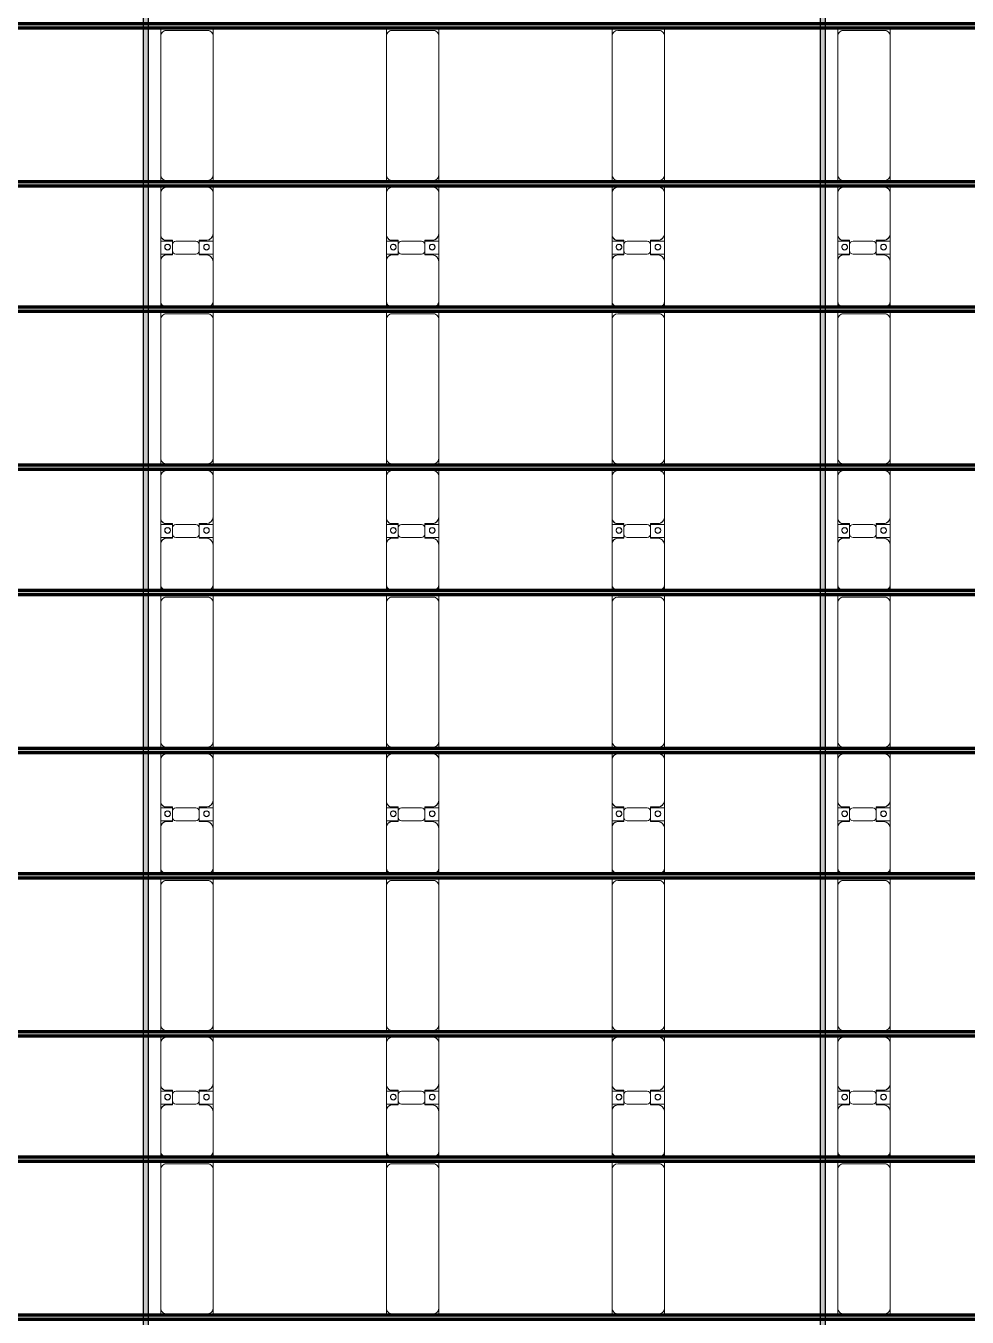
# Model space of a CAD drawing. Header units: millimetres. Extents: x -291190 to 146725, y 19759 to 185158.
# Drawn here: x -20607 to -12265, y 99463 to 110903 of the extents above; entities that cross this region are included whole.
import ezdxf

# ---------------------------------------------------------------- set-up
doc = ezdxf.new("R2010")
doc.units = ezdxf.units.MM
doc.layers.add('A-GENM', color=13, linetype='Continuous', lineweight=9)
doc.layers.add('S-BEAM', color=12, linetype='Continuous', lineweight=9)

# ---------------------------------------------------------------- blocks, each defined once
blk = doc.blocks.new('Dai phao do pin - DẢI PHAO ĐỠ PIN-51784-KHUNG KẾT CẤU BÈ PIN 4')
at = {"layer": 'A-GENM', "color": 7}
for p, q in [((44490, 242), (44560, 242)), ((44490, 242), (44560, 242)), ((45790, 242), (44560, 242)), ((45790, 242), (45850, 242)), ((45790, 242), (45850, 242)), ((45890, 242), (45950, 242)), ((45890, 242), (45950, 242)), ((46310, 242), (45950, 242)), ((46310, 242), (46492, 242)), ((46492, 242), (46310, 242)), ((46378, 242), (46560, 242)), ((46378, 116), (46378, 242)), ((46560, 242), (46378, 242)), ((46492, 242), (46492, 116)), ((46910, 242), (46560, 242)), ((46910, 242), (46960, 242)), ((46910, 242), (46960, 242)), ((47000, 242), (47070, 242)), ((47000, 242), (47070, 242)), ((48300, 242), (47070, 242)), ((48300, 242), (48360, 242)), ((48300, 242), (48360, 242)), ((48400, 242), (48460, 242)), ((48400, 242), (48460, 242)), ((48820, 242), (48460, 242)), ((48820, 242), (49002, 242)), ((49002, 242), (48820, 242)), ((48888, 242), (49070, 242)), ((48888, 116), (48888, 242)), ((49070, 242), (48888, 242)), ((49002, 242), (49002, 116)), ((49420, 242), (49070, 242)), ((49420, 242), (49470, 242)), ((49420, 242), (49470, 242)), ((49510, 242), (49580, 242)), ((49510, 242), (49580, 242)), ((50810, 242), (49580, 242)), ((50810, 242), (50870, 242)), ((50810, 242), (50870, 242)), ((50910, 242), (50970, 242)), ((50910, 242), (50970, 242)), ((51330, 242), (50970, 242)), ((51330, 242), (51512, 242)), ((51512, 242), (51330, 242)), ((51398, 242), (51580, 242)), ((51398, 116), (51398, 242)), ((51580, 242), (51398, 242)), ((51512, 242), (51512, 116)), ((51930, 242), (51580, 242)), ((51930, 242), (51980, 242)), ((51930, 242), (51980, 242)), ((52020, 242), (52090, 242)), ((52020, 242), (52090, 242)), ((53320, 242), (52090, 242)), ((53320, 242), (53380, 242)), ((53320, 242), (53380, 242)), ((53420, 242), (53480, 242)), ((53420, 242), (53480, 242)), ((53840, 242), (53480, 242)), ((53840, 242), (54022, 242)), ((54022, 242), (53840, 242)), ((53908, 242), (54090, 242)), ((53908, 116), (53908, 242)), ((54090, 242), (53908, 242)), ((54022, 242), (54022, 116)), ((54440, 242), (54090, 242)), ((54440, 242), (54490, 242)), ((54440, 242), (54490, 242)), ((54530, 242), (54600, 242)), ((54530, 242), (54600, 242)), ((55830, 242), (54600, 242)), ((55830, 242), (55890, 242)), ((55830, 242), (55890, 242)), ((44510, 192), (44510, -173)), ((45840, -173), (45840, 192)), ((45900, 192), (45900, -173)), ((46370, 118), (46370, 182)), ((46462, 118), (46370, 118)), ((46500, 118), (46408, 118)), ((46500, 182), (46500, 118)), ((47020, 192), (47020, -173)), ((48350, -173), (48350, 192)), ((48410, 192), (48410, -173)), ((48880, 118), (48880, 182)), ((48972, 118), (48880, 118)), ((49010, 118), (48918, 118)), ((49010, 182), (49010, 118)), ((49530, 192), (49530, -173)), ((50860, -173), (50860, 192)), ((50920, 192), (50920, -173)), ((51390, 118), (51390, 182)), ((51482, 118), (51390, 118)), ((51520, 118), (51428, 118)), ((51520, 182), (51520, 118)), ((52040, 192), (52040, -173)), ((53370, -173), (53370, 192)), ((53430, 192), (53430, -173)), ((53900, 118), (53900, 182)), ((53992, 118), (53900, 118)), ((54030, 118), (53938, 118)), ((54030, 182), (54030, 118)), ((54550, 192), (54550, -173)), ((55880, -173), (55880, 192)), ((46378, 88), (46378, -88)), ((46492, -88), (46492, 88)), ((48888, 88), (48888, -88)), ((49002, -88), (49002, 88)), ((51398, 88), (51398, -88)), ((51512, -88), (51512, 88)), ((53908, 88), (53908, -88)), ((54022, -88), (54022, 88)), ((44560, -223), (44490, -223)), ((44560, -223), (44490, -223)), ((44560, -223), (45790, -223)), ((45850, -223), (45790, -223)), ((45850, -223), (45790, -223)), ((45950, -223), (45890, -223)), ((45950, -223), (45890, -223)), ((45950, -223), (46320, -223)), ((46492, -223), (46320, -223)), ((46320, -223), (46492, -223)), ((46370, -173), (46370, -118)), ((46370, -118), (46462, -118)), ((46378, -223), (46378, -116)), ((46378, -169), (46378, -202)), ((46550, -223), (46378, -223)), ((46378, -223), (46550, -223)), ((46408, -118), (46500, -118)), ((46492, -116), (46492, -223)), ((46500, -118), (46500, -173)), ((46550, -223), (46910, -223)), ((46960, -223), (46910, -223)), ((46960, -223), (46910, -223)), ((47070, -223), (47000, -223)), ((47070, -223), (47000, -223)), ((47070, -223), (48300, -223)), ((48360, -223), (48300, -223)), ((48360, -223), (48300, -223)), ((48460, -223), (48400, -223)), ((48460, -223), (48400, -223)), ((48460, -223), (48830, -223)), ((49002, -223), (48830, -223)), ((48830, -223), (49002, -223)), ((48880, -173), (48880, -118)), ((48880, -118), (48972, -118)), ((48888, -223), (48888, -116)), ((48888, -169), (48888, -202)), ((49060, -223), (48888, -223)), ((48888, -223), (49060, -223)), ((48918, -118), (49010, -118)), ((49002, -116), (49002, -223)), ((49010, -118), (49010, -173)), ((49060, -223), (49420, -223)), ((49470, -223), (49420, -223)), ((49470, -223), (49420, -223)), ((49580, -223), (49510, -223)), ((49580, -223), (49510, -223)), ((49580, -223), (50810, -223)), ((50870, -223), (50810, -223)), ((50870, -223), (50810, -223)), ((50970, -223), (50910, -223)), ((50970, -223), (50910, -223)), ((50970, -223), (51340, -223)), ((51512, -223), (51340, -223)), ((51340, -223), (51512, -223)), ((51390, -173), (51390, -118)), ((51390, -118), (51482, -118)), ((51398, -223), (51398, -116)), ((51398, -169), (51398, -202)), ((51570, -223), (51398, -223)), ((51398, -223), (51570, -223)), ((51428, -118), (51520, -118)), ((51512, -116), (51512, -223)), ((51520, -118), (51520, -173)), ((51570, -223), (51930, -223)), ((51980, -223), (51930, -223)), ((51980, -223), (51930, -223)), ((52090, -223), (52020, -223)), ((52090, -223), (52020, -223)), ((52090, -223), (53320, -223)), ((53380, -223), (53320, -223)), ((53380, -223), (53320, -223)), ((53480, -223), (53420, -223)), ((53480, -223), (53420, -223)), ((53480, -223), (53850, -223)), ((54022, -223), (53850, -223)), ((53850, -223), (54022, -223)), ((53900, -173), (53900, -118)), ((53900, -118), (53992, -118)), ((53908, -223), (53908, -116)), ((53908, -169), (53908, -202)), ((54080, -223), (53908, -223)), ((53908, -223), (54080, -223)), ((53938, -118), (54030, -118)), ((54022, -116), (54022, -223)), ((54030, -118), (54030, -173)), ((54080, -223), (54440, -223)), ((54490, -223), (54440, -223)), ((54490, -223), (54440, -223)), ((54600, -223), (54530, -223)), ((54600, -223), (54530, -223)), ((54600, -223), (55830, -223)), ((55890, -223), (55830, -223)), ((55890, -223), (55830, -223))]:
    blk.add_line(p, q, dxfattribs=at)
for centre, radius, start, end in [((44560, 192), 50, 90, 180), ((44560, 192), 50, 105, 120), ((45790, 192), 50, 360, 90), ((45790, 192), 50, 60, 90), ((45950, 192), 50, 90, 180), ((45950, 192), 50, 105, 180), ((46310, 182), 60, 360, 90), ((46310, 182), 60, 45, 60), ((46310, 182), 60, 360, 60), ((46310, 182), 60, 45, 60), ((46560, 182), 60, 90, 180), ((46560, 182), 60, 120, 180), ((46910, 192), 50, 15, 90), ((46910, 192), 50, 15, 71.9222), ((47070, 192), 50, 90, 180), ((47070, 192), 50, 105, 120), ((48300, 192), 50, 360, 90), ((48300, 192), 50, 60, 90), ((48460, 192), 50, 90, 180), ((48460, 192), 50, 105, 180), ((48820, 182), 60, 360, 90), ((48820, 182), 60, 45, 60), ((48820, 182), 60, 360, 60), ((48820, 182), 60, 45, 60), ((49070, 182), 60, 90, 180), ((49070, 182), 60, 120, 180), ((49420, 192), 50, 15, 90), ((49420, 192), 50, 15, 75), ((49580, 192), 50, 90, 180), ((49580, 192), 50, 105, 120), ((50810, 192), 50, 360, 90), ((50810, 192), 50, 60, 90), ((50970, 192), 50, 90, 180), ((50970, 192), 50, 105, 180), ((51330, 182), 60, 360, 90), ((51330, 182), 60, 45, 60), ((51330, 182), 60, 360, 60), ((51330, 182), 60, 45, 60), ((51580, 182), 60, 90, 180), ((51580, 182), 60, 120, 180), ((51930, 192), 50, 15, 90), ((51930, 192), 50, 15, 75), ((52090, 192), 50, 90, 180), ((52090, 192), 50, 105, 120), ((53320, 192), 50, 360, 90), ((53320, 192), 50, 60, 90), ((53480, 192), 50, 90, 180), ((53480, 192), 50, 105, 180), ((53840, 182), 60, 360, 90), ((53840, 182), 60, 45, 60), ((53840, 182), 60, 360, 60), ((53840, 182), 60, 45, 60), ((54090, 182), 60, 90, 180), ((54090, 182), 60, 120, 180), ((54440, 192), 50, 15, 90), ((54440, 192), 50, 15, 75), ((54600, 192), 50, 90, 180), ((54600, 192), 50, 105, 120), ((55830, 192), 50, 360, 90), ((55830, 192), 50, 60, 90), ((44560, 192), 50, 150, 180), ((45790, 192), 50, 15, 30), ((46408, 88), 30, 90, 180), ((46429, 183), 25, 0, 180), ((46429, 183), 25, 360, 165), ((46429, 183), 25, 180, 360), ((46431, 183), 25, 360, 180), ((46431, 183), 25, 90, 180), ((46431, 183), 25, 180, 0), ((46431, 183), 25, 180, 270), ((46429, 183), 25, 210, 255), ((46429, 183), 25, 270, 360), ((46431, 183), 25, 15, 75), ((46431, 183), 25, 285, 330), ((46462, 88), 30, 360, 90), ((47070, 192), 50, 150, 180), ((48300, 192), 50, 15, 30), ((48918, 88), 30, 90, 180), ((48939, 183), 25, 0, 180), ((48939, 183), 25, 360, 165), ((48939, 183), 25, 180, 0), ((48941, 183), 25, 360, 180), ((48941, 183), 25, 90, 180), ((48941, 183), 25, 180, 0), ((48941, 183), 25, 180, 270), ((48939, 183), 25, 210, 255), ((48939, 183), 25, 270, 360), ((48941, 183), 25, 15, 75), ((48941, 183), 25, 285, 330), ((48972, 88), 30, 360, 90), ((49580, 192), 50, 150, 180), ((50810, 192), 50, 15, 30), ((51428, 88), 30, 90, 180), ((51449, 183), 25, 0, 180), ((51449, 183), 25, 360, 165), ((51449, 183), 25, 180, 0), ((51451, 183), 25, 360, 180), ((51451, 183), 25, 90, 180), ((51451, 183), 25, 180, 0), ((51451, 183), 25, 180, 270), ((51449, 183), 25, 210, 255), ((51449, 183), 25, 270, 360), ((51451, 183), 25, 15, 75), ((51451, 183), 25, 285, 330), ((51482, 88), 30, 360, 90), ((52090, 192), 50, 150, 180), ((53320, 192), 50, 15, 30), ((53938, 88), 30, 90, 180), ((53959, 183), 25, 0, 180), ((53959, 183), 25, 360, 165), ((53959, 183), 25, 180, 0), ((53961, 183), 25, 0, 180), ((53961, 183), 25, 90, 180), ((53961, 183), 25, 180, 0), ((53961, 183), 25, 180, 270), ((53959, 183), 25, 210, 255), ((53959, 183), 25, 270, 360), ((53961, 183), 25, 15, 75), ((53961, 183), 25, 285, 330), ((53992, 88), 30, 360, 90), ((54600, 192), 50, 150, 180), ((55830, 192), 50, 15, 30), ((46408, -88), 30, 180, 270), ((46462, -88), 30, 270, 360), ((48918, -88), 30, 180, 270), ((48972, -88), 30, 270, 360), ((51428, -88), 30, 180, 270), ((51482, -88), 30, 270, 360), ((53938, -88), 30, 180, 270), ((53992, -88), 30, 270, 360), ((44560, -173), 50, 180, 270), ((44560, -173), 50, 180, 210), ((44560, -173), 50, 240, 270), ((45790, -173), 50, 270, 360), ((45790, -173), 50, 285, 300), ((45790, -173), 50, 330, 360), ((45950, -173), 50, 180, 270), ((45950, -173), 50, 180, 255), ((46320, -173), 50, 270, 360), ((46320, -173), 50, 285, 360), ((46320, -173), 50, 315, 0), ((46320, -173), 50, 315, 0), ((46429, -162), 25, 0, 180), ((46429, -162), 25, 105, 165), ((46429, -162), 25, 180, 360), ((46429, -162), 25, 195, 360), ((46431, -162), 25, 0, 180), ((46431, -162), 25, 105, 180), ((46431, -162), 25, 180, 0), ((46431, -162), 25, 180, 270), ((46429, -162), 25, 360, 75), ((46431, -162), 25, 15, 75), ((46431, -162), 25, 285, 345), ((46550, -173), 50, 180, 270), ((46550, -173), 50, 180, 255), ((46550, -173), 50, 210, 225), ((46550, -173), 50, 210, 225), ((46910, -173), 50, 270, 345), ((46910, -173), 50, 288.0778, 345), ((47070, -173), 50, 180, 270), ((47070, -173), 50, 180, 210), ((47070, -173), 50, 240, 270), ((48300, -173), 50, 270, 360), ((48300, -173), 50, 285, 300), ((48300, -173), 50, 330, 360), ((48460, -173), 50, 180, 270), ((48460, -173), 50, 180, 255), ((48830, -173), 50, 270, 360), ((48830, -173), 50, 285, 360), ((48830, -173), 50, 315, 0), ((48830, -173), 50, 315, 0), ((48939, -162), 25, 0, 180), ((48939, -162), 25, 105, 165), ((48939, -162), 25, 180, 0), ((48939, -162), 25, 195, 360), ((48941, -162), 25, 0, 180), ((48941, -162), 25, 105, 180), ((48941, -162), 25, 180, 0), ((48941, -162), 25, 180, 270), ((48939, -162), 25, 360, 75), ((48941, -162), 25, 15, 75), ((48941, -162), 25, 285, 345), ((49060, -173), 50, 180, 270), ((49060, -173), 50, 180, 255), ((49060, -173), 50, 210, 225), ((49060, -173), 50, 210, 225), ((49420, -173), 50, 270, 345), ((49420, -173), 50, 285, 345), ((49580, -173), 50, 180, 270), ((49580, -173), 50, 180, 210), ((49580, -173), 50, 240, 270), ((50810, -173), 50, 270, 360), ((50810, -173), 50, 285, 300), ((50810, -173), 50, 330, 360), ((50970, -173), 50, 180, 270), ((50970, -173), 50, 180, 255), ((51340, -173), 50, 270, 360), ((51340, -173), 50, 285, 360), ((51340, -173), 50, 315, 0), ((51340, -173), 50, 315, 0), ((51449, -162), 25, 0, 180), ((51449, -162), 25, 105, 165), ((51449, -162), 25, 180, 0), ((51449, -162), 25, 195, 360), ((51451, -162), 25, 0, 180), ((51451, -162), 25, 105, 180), ((51451, -162), 25, 180, 0), ((51451, -162), 25, 180, 270), ((51449, -162), 25, 360, 75), ((51451, -162), 25, 15, 75), ((51451, -162), 25, 285, 345), ((51570, -173), 50, 180, 270), ((51570, -173), 50, 180, 255), ((51570, -173), 50, 210, 225), ((51570, -173), 50, 210, 225), ((51930, -173), 50, 270, 345), ((51930, -173), 50, 285, 345), ((52090, -173), 50, 180, 270), ((52090, -173), 50, 180, 210), ((52090, -173), 50, 240, 270), ((53320, -173), 50, 270, 360), ((53320, -173), 50, 285, 300), ((53320, -173), 50, 330, 360), ((53480, -173), 50, 180, 270), ((53480, -173), 50, 180, 255), ((53850, -173), 50, 270, 360), ((53850, -173), 50, 285, 360), ((53850, -173), 50, 315, 0), ((53850, -173), 50, 315, 0), ((53959, -162), 25, 0, 180), ((53959, -162), 25, 105, 165), ((53959, -162), 25, 180, 0), ((53959, -162), 25, 195, 360), ((53961, -162), 25, 0, 180), ((53961, -162), 25, 105, 180), ((53961, -162), 25, 180, 0), ((53961, -162), 25, 180, 270), ((53959, -162), 25, 360, 75), ((53961, -162), 25, 15, 75), ((53961, -162), 25, 285, 345), ((54080, -173), 50, 180, 270), ((54080, -173), 50, 180, 255), ((54080, -173), 50, 210, 225), ((54080, -173), 50, 210, 225), ((54440, -173), 50, 270, 345), ((54440, -173), 50, 285, 345), ((54600, -173), 50, 180, 270), ((54600, -173), 50, 180, 210), ((54600, -173), 50, 240, 270), ((55830, -173), 50, 270, 360), ((55830, -173), 50, 285, 300), ((55830, -173), 50, 330, 360)]:
    blk.add_arc(centre, radius, start, end, dxfattribs=at)
blk = doc.blocks.new('Dai phao do pin - DẢI PHAO ĐỠ PIN-V13-KHUNG KẾT CẤU BÈ PIN 4')
at = {"layer": 'A-GENM', "color": 7}
for p, q in [((44490, 242), (44560, 242)), ((44490, 242), (44560, 242)), ((45790, 242), (44560, 242)), ((45790, 242), (45850, 242)), ((45790, 242), (45850, 242)), ((45890, 242), (45950, 242)), ((45890, 242), (45950, 242)), ((46310, 242), (45950, 242)), ((46310, 242), (46492, 242)), ((46492, 242), (46310, 242)), ((46378, 242), (46560, 242)), ((46378, 116), (46378, 242)), ((46560, 242), (46378, 242)), ((46492, 242), (46492, 116)), ((46910, 242), (46560, 242)), ((46910, 242), (46960, 242)), ((46910, 242), (46960, 242)), ((47000, 242), (47070, 242)), ((47000, 242), (47070, 242)), ((48300, 242), (47070, 242)), ((48300, 242), (48360, 242)), ((48300, 242), (48360, 242)), ((48400, 242), (48460, 242)), ((48400, 242), (48460, 242)), ((48820, 242), (48460, 242)), ((48820, 242), (49002, 242)), ((49002, 242), (48820, 242)), ((48888, 242), (49070, 242)), ((48888, 116), (48888, 242)), ((49070, 242), (48888, 242)), ((49002, 242), (49002, 116)), ((49420, 242), (49070, 242)), ((49420, 242), (49470, 242)), ((49420, 242), (49470, 242)), ((49510, 242), (49580, 242)), ((49510, 242), (49580, 242)), ((50810, 242), (49580, 242)), ((50810, 242), (50870, 242)), ((50810, 242), (50870, 242)), ((50910, 242), (50970, 242)), ((50910, 242), (50970, 242)), ((51330, 242), (50970, 242)), ((51330, 242), (51512, 242)), ((51512, 242), (51330, 242)), ((51398, 242), (51580, 242)), ((51398, 116), (51398, 242)), ((51580, 242), (51398, 242)), ((51512, 242), (51512, 116)), ((51930, 242), (51580, 242)), ((51930, 242), (51980, 242)), ((51930, 242), (51980, 242)), ((52020, 242), (52090, 242)), ((52020, 242), (52090, 242)), ((53320, 242), (52090, 242)), ((53320, 242), (53380, 242)), ((53320, 242), (53380, 242)), ((53420, 242), (53480, 242)), ((53420, 242), (53480, 242)), ((53840, 242), (53480, 242)), ((53840, 242), (54022, 242)), ((54022, 242), (53840, 242)), ((53908, 242), (54090, 242)), ((53908, 116), (53908, 242)), ((54090, 242), (53908, 242)), ((54022, 242), (54022, 116)), ((54440, 242), (54090, 242)), ((54440, 242), (54490, 242)), ((54440, 242), (54490, 242)), ((54530, 242), (54600, 242)), ((54530, 242), (54600, 242)), ((55830, 242), (54600, 242)), ((55830, 242), (55890, 242)), ((55830, 242), (55890, 242)), ((44510, 192), (44510, -173)), ((45840, -173), (45840, 192)), ((45900, 192), (45900, -173)), ((46370, 118), (46370, 182)), ((46462, 118), (46370, 118)), ((46500, 118), (46408, 118)), ((46500, 182), (46500, 118)), ((47020, 192), (47020, -173)), ((48350, -173), (48350, 192)), ((48410, 192), (48410, -173)), ((48880, 118), (48880, 182)), ((48972, 118), (48880, 118)), ((49010, 118), (48918, 118)), ((49010, 182), (49010, 118)), ((49530, 192), (49530, -173)), ((50860, -173), (50860, 192)), ((50920, 192), (50920, -173)), ((51390, 118), (51390, 182)), ((51482, 118), (51390, 118)), ((51520, 118), (51428, 118)), ((51520, 182), (51520, 118)), ((52040, 192), (52040, -173)), ((53370, -173), (53370, 192)), ((53430, 192), (53430, -173)), ((53900, 118), (53900, 182)), ((53992, 118), (53900, 118)), ((54030, 118), (53938, 118)), ((54030, 182), (54030, 118)), ((54550, 192), (54550, -173)), ((55880, -173), (55880, 192)), ((46378, 88), (46378, -88)), ((46492, -88), (46492, 88)), ((48888, 88), (48888, -88)), ((49002, -88), (49002, 88)), ((51398, 88), (51398, -88)), ((51512, -88), (51512, 88)), ((53908, 88), (53908, -88)), ((54022, -88), (54022, 88)), ((44560, -223), (44490, -223)), ((44560, -223), (44490, -223)), ((44560, -223), (45790, -223)), ((45850, -223), (45790, -223)), ((45850, -223), (45790, -223)), ((45950, -223), (45890, -223)), ((45950, -223), (45890, -223)), ((45950, -223), (46320, -223)), ((46492, -223), (46320, -223)), ((46320, -223), (46492, -223)), ((46370, -173), (46370, -118)), ((46370, -118), (46462, -118)), ((46378, -223), (46378, -116)), ((46378, -169), (46378, -202)), ((46550, -223), (46378, -223)), ((46378, -223), (46550, -223)), ((46408, -118), (46500, -118)), ((46492, -116), (46492, -223)), ((46500, -118), (46500, -173)), ((46550, -223), (46910, -223)), ((46960, -223), (46910, -223)), ((46960, -223), (46910, -223)), ((47070, -223), (47000, -223)), ((47070, -223), (47000, -223)), ((47070, -223), (48300, -223)), ((48360, -223), (48300, -223)), ((48360, -223), (48300, -223)), ((48460, -223), (48400, -223)), ((48460, -223), (48400, -223)), ((48460, -223), (48830, -223)), ((49002, -223), (48830, -223)), ((48830, -223), (49002, -223)), ((48880, -173), (48880, -118)), ((48880, -118), (48972, -118)), ((48888, -223), (48888, -116)), ((48888, -169), (48888, -202)), ((49060, -223), (48888, -223)), ((48888, -223), (49060, -223)), ((48918, -118), (49010, -118)), ((49002, -116), (49002, -223)), ((49010, -118), (49010, -173)), ((49060, -223), (49420, -223)), ((49470, -223), (49420, -223)), ((49470, -223), (49420, -223)), ((49580, -223), (49510, -223)), ((49580, -223), (49510, -223)), ((49580, -223), (50810, -223)), ((50870, -223), (50810, -223)), ((50870, -223), (50810, -223)), ((50970, -223), (50910, -223)), ((50970, -223), (50910, -223)), ((50970, -223), (51340, -223)), ((51512, -223), (51340, -223)), ((51340, -223), (51512, -223)), ((51390, -173), (51390, -118)), ((51390, -118), (51482, -118)), ((51398, -223), (51398, -116)), ((51398, -169), (51398, -202)), ((51570, -223), (51398, -223)), ((51398, -223), (51570, -223)), ((51428, -118), (51520, -118)), ((51512, -116), (51512, -223)), ((51520, -118), (51520, -173)), ((51570, -223), (51930, -223)), ((51980, -223), (51930, -223)), ((51980, -223), (51930, -223)), ((52090, -223), (52020, -223)), ((52090, -223), (52020, -223)), ((52090, -223), (53320, -223)), ((53380, -223), (53320, -223)), ((53380, -223), (53320, -223)), ((53480, -223), (53420, -223)), ((53480, -223), (53420, -223)), ((53480, -223), (53850, -223)), ((54022, -223), (53850, -223)), ((53850, -223), (54022, -223)), ((53900, -173), (53900, -118)), ((53900, -118), (53992, -118)), ((53908, -223), (53908, -116)), ((53908, -169), (53908, -202)), ((54080, -223), (53908, -223)), ((53908, -223), (54080, -223)), ((53938, -118), (54030, -118)), ((54022, -116), (54022, -223)), ((54030, -118), (54030, -173)), ((54080, -223), (54440, -223)), ((54490, -223), (54440, -223)), ((54490, -223), (54440, -223)), ((54600, -223), (54530, -223)), ((54600, -223), (54530, -223)), ((54600, -223), (55830, -223)), ((55890, -223), (55830, -223)), ((55890, -223), (55830, -223))]:
    blk.add_line(p, q, dxfattribs=at)
for centre, radius, start, end in [((44560, 192), 50, 90, 180), ((44560, 192), 50, 105, 120), ((45790, 192), 50, 360, 90), ((45790, 192), 50, 60, 90), ((45950, 192), 50, 90, 180), ((45950, 192), 50, 105, 180), ((46310, 182), 60, 360, 90), ((46310, 182), 60, 45, 60), ((46310, 182), 60, 360, 60), ((46310, 182), 60, 45, 60), ((46560, 182), 60, 90, 180), ((46560, 182), 60, 120, 180), ((46910, 192), 50, 15, 90), ((46910, 192), 50, 15, 71.9222), ((47070, 192), 50, 90, 180), ((47070, 192), 50, 105, 120), ((48300, 192), 50, 360, 90), ((48300, 192), 50, 60, 90), ((48460, 192), 50, 90, 180), ((48460, 192), 50, 105, 180), ((48820, 182), 60, 360, 90), ((48820, 182), 60, 45, 60), ((48820, 182), 60, 360, 60), ((48820, 182), 60, 45, 60), ((49070, 182), 60, 90, 180), ((49070, 182), 60, 120, 180), ((49420, 192), 50, 15, 90), ((49420, 192), 50, 15, 75), ((49580, 192), 50, 90, 180), ((49580, 192), 50, 105, 120), ((50810, 192), 50, 360, 90), ((50810, 192), 50, 60, 90), ((50970, 192), 50, 90, 180), ((50970, 192), 50, 105, 180), ((51330, 182), 60, 360, 90), ((51330, 182), 60, 45, 60), ((51330, 182), 60, 360, 60), ((51330, 182), 60, 45, 60), ((51580, 182), 60, 90, 180), ((51580, 182), 60, 120, 180), ((51930, 192), 50, 15, 90), ((51930, 192), 50, 15, 75), ((52090, 192), 50, 90, 180), ((52090, 192), 50, 105, 120), ((53320, 192), 50, 360, 90), ((53320, 192), 50, 60, 90), ((53480, 192), 50, 90, 180), ((53480, 192), 50, 105, 180), ((53840, 182), 60, 360, 90), ((53840, 182), 60, 45, 60), ((53840, 182), 60, 360, 60), ((53840, 182), 60, 45, 60), ((54090, 182), 60, 90, 180), ((54090, 182), 60, 120, 180), ((54440, 192), 50, 15, 90), ((54440, 192), 50, 15, 75), ((54600, 192), 50, 90, 180), ((54600, 192), 50, 105, 120), ((55830, 192), 50, 360, 90), ((55830, 192), 50, 60, 90), ((44560, 192), 50, 150, 180), ((45790, 192), 50, 15, 30), ((46408, 88), 30, 90, 180), ((46429, 183), 25, 0, 180), ((46429, 183), 25, 360, 165), ((46429, 183), 25, 180, 360), ((46431, 183), 25, 360, 180), ((46431, 183), 25, 90, 180), ((46431, 183), 25, 180, 0), ((46431, 183), 25, 180, 270), ((46429, 183), 25, 210, 255), ((46429, 183), 25, 270, 360), ((46431, 183), 25, 15, 75), ((46431, 183), 25, 285, 330), ((46462, 88), 30, 360, 90), ((47070, 192), 50, 150, 180), ((48300, 192), 50, 15, 30), ((48918, 88), 30, 90, 180), ((48939, 183), 25, 0, 180), ((48939, 183), 25, 360, 165), ((48939, 183), 25, 180, 0), ((48941, 183), 25, 360, 180), ((48941, 183), 25, 90, 180), ((48941, 183), 25, 180, 0), ((48941, 183), 25, 180, 270), ((48939, 183), 25, 210, 255), ((48939, 183), 25, 270, 360), ((48941, 183), 25, 15, 75), ((48941, 183), 25, 285, 330), ((48972, 88), 30, 360, 90), ((49580, 192), 50, 150, 180), ((50810, 192), 50, 15, 30), ((51428, 88), 30, 90, 180), ((51449, 183), 25, 0, 180), ((51449, 183), 25, 360, 165), ((51449, 183), 25, 180, 0), ((51451, 183), 25, 360, 180), ((51451, 183), 25, 90, 180), ((51451, 183), 25, 180, 0), ((51451, 183), 25, 180, 270), ((51449, 183), 25, 210, 255), ((51449, 183), 25, 270, 360), ((51451, 183), 25, 15, 75), ((51451, 183), 25, 285, 330), ((51482, 88), 30, 360, 90), ((52090, 192), 50, 150, 180), ((53320, 192), 50, 15, 30), ((53938, 88), 30, 90, 180), ((53959, 183), 25, 0, 180), ((53959, 183), 25, 360, 165), ((53959, 183), 25, 180, 0), ((53961, 183), 25, 0, 180), ((53961, 183), 25, 90, 180), ((53961, 183), 25, 180, 0), ((53961, 183), 25, 180, 270), ((53959, 183), 25, 210, 255), ((53959, 183), 25, 270, 360), ((53961, 183), 25, 15, 75), ((53961, 183), 25, 285, 330), ((53992, 88), 30, 360, 90), ((54600, 192), 50, 150, 180), ((55830, 192), 50, 15, 30), ((46408, -88), 30, 180, 270), ((46462, -88), 30, 270, 360), ((48918, -88), 30, 180, 270), ((48972, -88), 30, 270, 360), ((51428, -88), 30, 180, 270), ((51482, -88), 30, 270, 360), ((53938, -88), 30, 180, 270), ((53992, -88), 30, 270, 360), ((44560, -173), 50, 180, 270), ((44560, -173), 50, 195, 210), ((44560, -173), 50, 240, 270), ((45790, -173), 50, 270, 360), ((45790, -173), 50, 285, 300), ((45790, -173), 50, 330, 345), ((45950, -173), 50, 180, 270), ((45950, -173), 50, 189.0174, 255), ((46320, -173), 50, 270, 360), ((46320, -173), 50, 285, 350.9826), ((46320, -173), 50, 315, 350.9826), ((46320, -173), 50, 315, 350.9826), ((46429, -162), 25, 0, 180), ((46429, -162), 25, 105, 165), ((46429, -162), 25, 180, 360), ((46429, -162), 25, 195, 360), ((46431, -162), 25, 0, 180), ((46431, -162), 25, 105, 180), ((46431, -162), 25, 180, 0), ((46431, -162), 25, 180, 270), ((46429, -162), 25, 360, 75), ((46431, -162), 25, 15, 75), ((46431, -162), 25, 285, 345), ((46550, -173), 50, 180, 270), ((46550, -173), 50, 189.0174, 255), ((46550, -173), 50, 210, 225), ((46550, -173), 50, 210, 225), ((46910, -173), 50, 270, 360), ((46910, -173), 50, 288.0778, 350.9826), ((47070, -173), 50, 180, 270), ((47070, -173), 50, 195, 210), ((47070, -173), 50, 240, 270), ((48300, -173), 50, 270, 360), ((48300, -173), 50, 285, 300), ((48300, -173), 50, 330, 345), ((48460, -173), 50, 180, 270), ((48460, -173), 50, 189.0174, 255), ((48830, -173), 50, 270, 360), ((48830, -173), 50, 285, 350.9826), ((48830, -173), 50, 315, 350.9826), ((48830, -173), 50, 315, 350.9826), ((48939, -162), 25, 0, 180), ((48939, -162), 25, 105, 165), ((48939, -162), 25, 180, 0), ((48939, -162), 25, 195, 360), ((48941, -162), 25, 0, 180), ((48941, -162), 25, 105, 180), ((48941, -162), 25, 180, 0), ((48941, -162), 25, 180, 270), ((48939, -162), 25, 360, 75), ((48941, -162), 25, 15, 75), ((48941, -162), 25, 285, 345), ((49060, -173), 50, 180, 270), ((49060, -173), 50, 189.0174, 255), ((49060, -173), 50, 210, 225), ((49060, -173), 50, 210, 225), ((49420, -173), 50, 270, 360), ((49420, -173), 50, 285, 350.9826), ((49580, -173), 50, 180, 270), ((49580, -173), 50, 195, 210), ((49580, -173), 50, 240, 270), ((50810, -173), 50, 270, 360), ((50810, -173), 50, 285, 300), ((50810, -173), 50, 330, 345), ((50970, -173), 50, 180, 270), ((50970, -173), 50, 189.0174, 255), ((51340, -173), 50, 270, 360), ((51340, -173), 50, 285, 350.9826), ((51340, -173), 50, 315, 350.9826), ((51340, -173), 50, 315, 350.9826), ((51449, -162), 25, 0, 180), ((51449, -162), 25, 105, 165), ((51449, -162), 25, 180, 0), ((51449, -162), 25, 195, 360), ((51451, -162), 25, 0, 180), ((51451, -162), 25, 105, 180), ((51451, -162), 25, 180, 0), ((51451, -162), 25, 180, 270), ((51449, -162), 25, 360, 75), ((51451, -162), 25, 15, 75), ((51451, -162), 25, 285, 345), ((51570, -173), 50, 180, 270), ((51570, -173), 50, 189.0174, 255), ((51570, -173), 50, 210, 225), ((51570, -173), 50, 210, 225), ((51930, -173), 50, 270, 360), ((51930, -173), 50, 285, 350.9826), ((52090, -173), 50, 180, 270), ((52090, -173), 50, 195, 210), ((52090, -173), 50, 240, 270), ((53320, -173), 50, 270, 360), ((53320, -173), 50, 285, 300), ((53320, -173), 50, 330, 345), ((53480, -173), 50, 180, 270), ((53480, -173), 50, 189.0174, 255), ((53850, -173), 50, 270, 360), ((53850, -173), 50, 285, 350.9826), ((53850, -173), 50, 315, 350.9826), ((53850, -173), 50, 315, 350.9826), ((53959, -162), 25, 0, 180), ((53959, -162), 25, 105, 165), ((53959, -162), 25, 180, 0), ((53959, -162), 25, 195, 360), ((53961, -162), 25, 0, 180), ((53961, -162), 25, 105, 180), ((53961, -162), 25, 180, 0), ((53961, -162), 25, 180, 270), ((53959, -162), 25, 360, 75), ((53961, -162), 25, 15, 75), ((53961, -162), 25, 285, 345), ((54080, -173), 50, 180, 270), ((54080, -173), 50, 189.0174, 255), ((54080, -173), 50, 210, 225), ((54080, -173), 50, 210, 225), ((54440, -173), 50, 270, 360), ((54440, -173), 50, 285, 350.9826), ((54600, -173), 50, 180, 270), ((54600, -173), 50, 195, 210), ((54600, -173), 50, 240, 270), ((55830, -173), 50, 270, 360), ((55830, -173), 50, 285, 300), ((55830, -173), 50, 330, 345)]:
    blk.add_arc(centre, radius, start, end, dxfattribs=at)
blk = doc.blocks.new('Dai phao do pin - DẢI PHAO ĐỠ PIN-V14-KHUNG KẾT CẤU BÈ PIN 4')
at = {"layer": 'A-GENM', "color": 7}
for p, q in [((44490, 242), (44560, 242)), ((44490, 242), (44560, 242)), ((45790, 242), (44560, 242)), ((45790, 242), (45850, 242)), ((45790, 242), (45850, 242)), ((45890, 242), (45950, 242)), ((45890, 242), (45950, 242)), ((46310, 242), (45950, 242)), ((46310, 242), (46492, 242)), ((46492, 242), (46310, 242)), ((46378, 242), (46560, 242)), ((46378, 116), (46378, 242)), ((46560, 242), (46378, 242)), ((46492, 242), (46492, 116)), ((46910, 242), (46560, 242)), ((46910, 242), (46960, 242)), ((46910, 242), (46960, 242)), ((47000, 242), (47070, 242)), ((47000, 242), (47070, 242)), ((48300, 242), (47070, 242)), ((48300, 242), (48360, 242)), ((48300, 242), (48360, 242)), ((48400, 242), (48460, 242)), ((48400, 242), (48460, 242)), ((48820, 242), (48460, 242)), ((48820, 242), (49002, 242)), ((49002, 242), (48820, 242)), ((48888, 242), (49070, 242)), ((48888, 116), (48888, 242)), ((49070, 242), (48888, 242)), ((49002, 242), (49002, 116)), ((49420, 242), (49070, 242)), ((49420, 242), (49470, 242)), ((49420, 242), (49470, 242)), ((49510, 242), (49580, 242)), ((49510, 242), (49580, 242)), ((50810, 242), (49580, 242)), ((50810, 242), (50870, 242)), ((50810, 242), (50870, 242)), ((50910, 242), (50970, 242)), ((50910, 242), (50970, 242)), ((51330, 242), (50970, 242)), ((51330, 242), (51512, 242)), ((51512, 242), (51330, 242)), ((51398, 242), (51580, 242)), ((51398, 116), (51398, 242)), ((51580, 242), (51398, 242)), ((51512, 242), (51512, 116)), ((51930, 242), (51580, 242)), ((51930, 242), (51980, 242)), ((51930, 242), (51980, 242)), ((52020, 242), (52090, 242)), ((52020, 242), (52090, 242)), ((53320, 242), (52090, 242)), ((53320, 242), (53380, 242)), ((53320, 242), (53380, 242)), ((53420, 242), (53480, 242)), ((53420, 242), (53480, 242)), ((53840, 242), (53480, 242)), ((53840, 242), (54022, 242)), ((54022, 242), (53840, 242)), ((53908, 242), (54090, 242)), ((53908, 116), (53908, 242)), ((54090, 242), (53908, 242)), ((54022, 242), (54022, 116)), ((54440, 242), (54090, 242)), ((54440, 242), (54490, 242)), ((54440, 242), (54490, 242)), ((54530, 242), (54600, 242)), ((54530, 242), (54600, 242)), ((55830, 242), (54600, 242)), ((55830, 242), (55890, 242)), ((55830, 242), (55890, 242)), ((44510, 192), (44510, -173)), ((45840, -173), (45840, 192)), ((45900, 192), (45900, -173)), ((46370, 118), (46370, 182)), ((46462, 118), (46370, 118)), ((46500, 118), (46408, 118)), ((46500, 182), (46500, 118)), ((47020, 192), (47020, -173)), ((48350, -173), (48350, 192)), ((48410, 192), (48410, -173)), ((48880, 118), (48880, 182)), ((48972, 118), (48880, 118)), ((49010, 118), (48918, 118)), ((49010, 182), (49010, 118)), ((49530, 192), (49530, -173)), ((50860, -173), (50860, 192)), ((50920, 192), (50920, -173)), ((51390, 118), (51390, 182)), ((51482, 118), (51390, 118)), ((51520, 118), (51428, 118)), ((51520, 182), (51520, 118)), ((52040, 192), (52040, -173)), ((53370, -173), (53370, 192)), ((53430, 192), (53430, -173)), ((53900, 118), (53900, 182)), ((53992, 118), (53900, 118)), ((54030, 118), (53938, 118)), ((54030, 182), (54030, 118)), ((54550, 192), (54550, -173)), ((55880, -173), (55880, 192)), ((46378, 88), (46378, -88)), ((46492, -88), (46492, 88)), ((48888, 88), (48888, -88)), ((49002, -88), (49002, 88)), ((51398, 88), (51398, -88)), ((51512, -88), (51512, 88)), ((53908, 88), (53908, -88)), ((54022, -88), (54022, 88)), ((44560, -223), (44490, -223)), ((44560, -223), (44490, -223)), ((44560, -223), (45790, -223)), ((45850, -223), (45790, -223)), ((45850, -223), (45790, -223)), ((45950, -223), (45890, -223)), ((45950, -223), (45890, -223)), ((45950, -223), (46320, -223)), ((46492, -223), (46320, -223)), ((46320, -223), (46492, -223)), ((46370, -173), (46370, -118)), ((46370, -118), (46462, -118)), ((46378, -223), (46378, -116)), ((46378, -169), (46378, -202)), ((46550, -223), (46378, -223)), ((46378, -223), (46550, -223)), ((46408, -118), (46500, -118)), ((46492, -116), (46492, -223)), ((46500, -118), (46500, -173)), ((46550, -223), (46910, -223)), ((46960, -223), (46910, -223)), ((46960, -223), (46910, -223)), ((47070, -223), (47000, -223)), ((47070, -223), (47000, -223)), ((47070, -223), (48300, -223)), ((48360, -223), (48300, -223)), ((48360, -223), (48300, -223)), ((48460, -223), (48400, -223)), ((48460, -223), (48400, -223)), ((48460, -223), (48830, -223)), ((49002, -223), (48830, -223)), ((48830, -223), (49002, -223)), ((48880, -173), (48880, -118)), ((48880, -118), (48972, -118)), ((48888, -223), (48888, -116)), ((48888, -169), (48888, -202)), ((49060, -223), (48888, -223)), ((48888, -223), (49060, -223)), ((48918, -118), (49010, -118)), ((49002, -116), (49002, -223)), ((49010, -118), (49010, -173)), ((49060, -223), (49420, -223)), ((49470, -223), (49420, -223)), ((49470, -223), (49420, -223)), ((49580, -223), (49510, -223)), ((49580, -223), (49510, -223)), ((49580, -223), (50810, -223)), ((50870, -223), (50810, -223)), ((50870, -223), (50810, -223)), ((50970, -223), (50910, -223)), ((50970, -223), (50910, -223)), ((50970, -223), (51340, -223)), ((51512, -223), (51340, -223)), ((51340, -223), (51512, -223)), ((51390, -173), (51390, -118)), ((51390, -118), (51482, -118)), ((51398, -223), (51398, -116)), ((51398, -169), (51398, -202)), ((51570, -223), (51398, -223)), ((51398, -223), (51570, -223)), ((51428, -118), (51520, -118)), ((51512, -116), (51512, -223)), ((51520, -118), (51520, -173)), ((51570, -223), (51930, -223)), ((51980, -223), (51930, -223)), ((51980, -223), (51930, -223)), ((52090, -223), (52020, -223)), ((52090, -223), (52020, -223)), ((52090, -223), (53320, -223)), ((53380, -223), (53320, -223)), ((53380, -223), (53320, -223)), ((53480, -223), (53420, -223)), ((53480, -223), (53420, -223)), ((53480, -223), (53850, -223)), ((54022, -223), (53850, -223)), ((53850, -223), (54022, -223)), ((53900, -173), (53900, -118)), ((53900, -118), (53992, -118)), ((53908, -223), (53908, -116)), ((53908, -169), (53908, -202)), ((54080, -223), (53908, -223)), ((53908, -223), (54080, -223)), ((53938, -118), (54030, -118)), ((54022, -116), (54022, -223)), ((54030, -118), (54030, -173)), ((54080, -223), (54440, -223)), ((54490, -223), (54440, -223)), ((54490, -223), (54440, -223)), ((54600, -223), (54530, -223)), ((54600, -223), (54530, -223)), ((54600, -223), (55830, -223)), ((55890, -223), (55830, -223)), ((55890, -223), (55830, -223))]:
    blk.add_line(p, q, dxfattribs=at)
for centre, radius, start, end in [((44560, 192), 50, 90, 180), ((44560, 192), 50, 105, 120), ((45790, 192), 50, 360, 90), ((45790, 192), 50, 60, 90), ((45950, 192), 50, 90, 180), ((45950, 192), 50, 105, 180), ((46310, 182), 60, 360, 90), ((46310, 182), 60, 45, 60), ((46310, 182), 60, 3.1791, 60), ((46310, 182), 60, 45, 60), ((46560, 182), 60, 90, 180), ((46560, 182), 60, 120, 176.8209), ((46910, 192), 50, 15, 90), ((46910, 192), 50, 15, 71.9222), ((47070, 192), 50, 90, 180), ((47070, 192), 50, 105, 120), ((48300, 192), 50, 360, 90), ((48300, 192), 50, 60, 90), ((48460, 192), 50, 90, 180), ((48460, 192), 50, 105, 180), ((48820, 182), 60, 360, 90), ((48820, 182), 60, 45, 60), ((48820, 182), 60, 3.1791, 60), ((48820, 182), 60, 45, 60), ((49070, 182), 60, 90, 180), ((49070, 182), 60, 120, 176.8209), ((49420, 192), 50, 15, 90), ((49420, 192), 50, 15, 75), ((49580, 192), 50, 90, 180), ((49580, 192), 50, 105, 120), ((50810, 192), 50, 360, 90), ((50810, 192), 50, 60, 90), ((50970, 192), 50, 90, 180), ((50970, 192), 50, 105, 180), ((51330, 182), 60, 360, 90), ((51330, 182), 60, 45, 60), ((51330, 182), 60, 3.1791, 60), ((51330, 182), 60, 45, 60), ((51580, 182), 60, 90, 180), ((51580, 182), 60, 120, 176.8209), ((51930, 192), 50, 15, 90), ((51930, 192), 50, 15, 75), ((52090, 192), 50, 90, 180), ((52090, 192), 50, 105, 120), ((53320, 192), 50, 360, 90), ((53320, 192), 50, 60, 90), ((53480, 192), 50, 90, 180), ((53480, 192), 50, 105, 180), ((53840, 182), 60, 360, 90), ((53840, 182), 60, 45, 60), ((53840, 182), 60, 3.1791, 60), ((53840, 182), 60, 45, 60), ((54090, 182), 60, 90, 180), ((54090, 182), 60, 120, 176.8209), ((54440, 192), 50, 15, 90), ((54440, 192), 50, 15, 75), ((54600, 192), 50, 90, 180), ((54600, 192), 50, 105, 120), ((55830, 192), 50, 360, 90), ((55830, 192), 50, 60, 90), ((44560, 192), 50, 150, 180), ((45790, 192), 50, 15, 30), ((46408, 88), 30, 90, 180), ((46429, 183), 25, 0, 180), ((46429, 183), 25, 360, 165), ((46429, 183), 25, 180, 360), ((46431, 183), 25, 360, 180), ((46431, 183), 25, 90, 180), ((46431, 183), 25, 180, 0), ((46431, 183), 25, 180, 270), ((46429, 183), 25, 210, 255), ((46429, 183), 25, 270, 360), ((46431, 183), 25, 15, 75), ((46431, 183), 25, 285, 330), ((46462, 88), 30, 360, 90), ((47070, 192), 50, 150, 180), ((48300, 192), 50, 15, 30), ((48918, 88), 30, 90, 180), ((48939, 183), 25, 0, 180), ((48939, 183), 25, 360, 165), ((48939, 183), 25, 180, 0), ((48941, 183), 25, 360, 180), ((48941, 183), 25, 90, 180), ((48941, 183), 25, 180, 0), ((48941, 183), 25, 180, 270), ((48939, 183), 25, 210, 255), ((48939, 183), 25, 270, 360), ((48941, 183), 25, 15, 75), ((48941, 183), 25, 285, 330), ((48972, 88), 30, 360, 90), ((49580, 192), 50, 150, 180), ((50810, 192), 50, 15, 30), ((51428, 88), 30, 90, 180), ((51449, 183), 25, 0, 180), ((51449, 183), 25, 360, 165), ((51449, 183), 25, 180, 0), ((51451, 183), 25, 360, 180), ((51451, 183), 25, 90, 180), ((51451, 183), 25, 180, 0), ((51451, 183), 25, 180, 270), ((51449, 183), 25, 210, 255), ((51449, 183), 25, 270, 360), ((51451, 183), 25, 15, 75), ((51451, 183), 25, 285, 330), ((51482, 88), 30, 360, 90), ((52090, 192), 50, 150, 180), ((53320, 192), 50, 15, 30), ((53938, 88), 30, 90, 180), ((53959, 183), 25, 0, 180), ((53959, 183), 25, 360, 165), ((53959, 183), 25, 180, 0), ((53961, 183), 25, 0, 180), ((53961, 183), 25, 90, 180), ((53961, 183), 25, 180, 0), ((53961, 183), 25, 180, 270), ((53959, 183), 25, 210, 255), ((53959, 183), 25, 270, 360), ((53961, 183), 25, 15, 75), ((53961, 183), 25, 285, 330), ((53992, 88), 30, 360, 90), ((54600, 192), 50, 150, 180), ((55830, 192), 50, 15, 30), ((46408, -88), 30, 180, 270), ((46462, -88), 30, 270, 360), ((48918, -88), 30, 180, 270), ((48972, -88), 30, 270, 360), ((51428, -88), 30, 180, 270), ((51482, -88), 30, 270, 360), ((53938, -88), 30, 180, 270), ((53992, -88), 30, 270, 360), ((44560, -173), 50, 180, 270), ((44560, -173), 50, 180, 210), ((44560, -173), 50, 240, 270), ((45790, -173), 50, 270, 360), ((45790, -173), 50, 285, 300), ((45790, -173), 50, 330, 360), ((45950, -173), 50, 180, 270), ((45950, -173), 50, 180, 255), ((46320, -173), 50, 270, 360), ((46320, -173), 50, 285, 360), ((46320, -173), 50, 315, 0), ((46320, -173), 50, 315, 0), ((46429, -162), 25, 0, 180), ((46429, -162), 25, 105, 165), ((46429, -162), 25, 180, 360), ((46429, -162), 25, 195, 360), ((46431, -162), 25, 0, 180), ((46431, -162), 25, 105, 180), ((46431, -162), 25, 180, 0), ((46431, -162), 25, 180, 270), ((46429, -162), 25, 360, 75), ((46431, -162), 25, 15, 75), ((46431, -162), 25, 285, 345), ((46550, -173), 50, 180, 270), ((46550, -173), 50, 180, 255), ((46550, -173), 50, 210, 225), ((46550, -173), 50, 210, 225), ((46910, -173), 50, 270, 345), ((46910, -173), 50, 288.0778, 345), ((47070, -173), 50, 180, 270), ((47070, -173), 50, 180, 210), ((47070, -173), 50, 240, 270), ((48300, -173), 50, 270, 360), ((48300, -173), 50, 285, 300), ((48300, -173), 50, 330, 360), ((48460, -173), 50, 180, 270), ((48460, -173), 50, 180, 255), ((48830, -173), 50, 270, 360), ((48830, -173), 50, 285, 360), ((48830, -173), 50, 315, 0), ((48830, -173), 50, 315, 0), ((48939, -162), 25, 0, 180), ((48939, -162), 25, 105, 165), ((48939, -162), 25, 180, 0), ((48939, -162), 25, 195, 360), ((48941, -162), 25, 0, 180), ((48941, -162), 25, 105, 180), ((48941, -162), 25, 180, 0), ((48941, -162), 25, 180, 270), ((48939, -162), 25, 360, 75), ((48941, -162), 25, 15, 75), ((48941, -162), 25, 285, 345), ((49060, -173), 50, 180, 270), ((49060, -173), 50, 180, 255), ((49060, -173), 50, 210, 225), ((49060, -173), 50, 210, 225), ((49420, -173), 50, 270, 345), ((49420, -173), 50, 285, 345), ((49580, -173), 50, 180, 270), ((49580, -173), 50, 180, 210), ((49580, -173), 50, 240, 270), ((50810, -173), 50, 270, 360), ((50810, -173), 50, 285, 300), ((50810, -173), 50, 330, 360), ((50970, -173), 50, 180, 270), ((50970, -173), 50, 180, 255), ((51340, -173), 50, 270, 360), ((51340, -173), 50, 285, 360), ((51340, -173), 50, 315, 0), ((51340, -173), 50, 315, 0), ((51449, -162), 25, 0, 180), ((51449, -162), 25, 105, 165), ((51449, -162), 25, 180, 0), ((51449, -162), 25, 195, 360), ((51451, -162), 25, 0, 180), ((51451, -162), 25, 105, 180), ((51451, -162), 25, 180, 0), ((51451, -162), 25, 180, 270), ((51449, -162), 25, 360, 75), ((51451, -162), 25, 15, 75), ((51451, -162), 25, 285, 345), ((51570, -173), 50, 180, 270), ((51570, -173), 50, 180, 255), ((51570, -173), 50, 210, 225), ((51570, -173), 50, 210, 225), ((51930, -173), 50, 270, 345), ((51930, -173), 50, 285, 345), ((52090, -173), 50, 180, 270), ((52090, -173), 50, 180, 210), ((52090, -173), 50, 240, 270), ((53320, -173), 50, 270, 360), ((53320, -173), 50, 285, 300), ((53320, -173), 50, 330, 360), ((53480, -173), 50, 180, 270), ((53480, -173), 50, 180, 255), ((53850, -173), 50, 270, 360), ((53850, -173), 50, 285, 360), ((53850, -173), 50, 315, 0), ((53850, -173), 50, 315, 0), ((53959, -162), 25, 0, 180), ((53959, -162), 25, 105, 165), ((53959, -162), 25, 180, 0), ((53959, -162), 25, 195, 360), ((53961, -162), 25, 0, 180), ((53961, -162), 25, 105, 180), ((53961, -162), 25, 180, 0), ((53961, -162), 25, 180, 270), ((53959, -162), 25, 360, 75), ((53961, -162), 25, 15, 75), ((53961, -162), 25, 285, 345), ((54080, -173), 50, 180, 270), ((54080, -173), 50, 180, 255), ((54080, -173), 50, 210, 225), ((54080, -173), 50, 210, 225), ((54440, -173), 50, 270, 345), ((54440, -173), 50, 285, 345), ((54600, -173), 50, 180, 270), ((54600, -173), 50, 180, 210), ((54600, -173), 50, 240, 270), ((55830, -173), 50, 270, 360), ((55830, -173), 50, 285, 300), ((55830, -173), 50, 330, 360)]:
    blk.add_arc(centre, radius, start, end, dxfattribs=at)
blk = doc.blocks.new('Dầm C52 - Dầm C52-V25-KHUNG KẾT CẤU BÈ PIN 4')
at = {"layer": 'S-BEAM', "lineweight": 140}
blk.add_hatch(color=1, dxfattribs=at).paths.add_polyline_path([(-173700, 20), (-174540, 20), (-174540, -20), (174540, -20), (174540, 20), (-172792, 20)])
at = {"layer": 'S-BEAM', "color": 1, "lineweight": 140}
for p, q in [((-174540, 20), (174540, 20)), ((174540, -20), (-174540, -20))]:
    blk.add_line(p, q, dxfattribs=at)
blk = doc.blocks.new('Dầm C52 - Dầm C52-73882-KHUNG KẾT CẤU BÈ PIN 4')
at = {"layer": 'S-BEAM', "lineweight": 140}
blk.add_hatch(color=1, dxfattribs=at).paths.add_polyline_path([(-173700, 20), (-174540, 20), (-174540, -20), (174501, -20), (174501, 20), (-172792, 20)])
at = {"layer": 'S-BEAM', "color": 1, "lineweight": 140}
for p, q in [((-174540, 20), (174501, 20)), ((174501, -20), (-174540, -20))]:
    blk.add_line(p, q, dxfattribs=at)
blk = doc.blocks.new('Dầm C52 - Hộp 40x60-62905-KHUNG KẾT CẤU BÈ PIN 4')
at = {"layer": 'S-BEAM', "lineweight": 25}
blk.add_hatch(color=4, dxfattribs=at).paths.add_polyline_path([(-37712, -20), (37712, -20), (37712, 20), (-37712, 20)])
at = {"layer": 'S-BEAM', "color": 4, "lineweight": 25}
for p, q in [((-37712, 20), (37712, 20)), ((37712, -20), (-37712, -20))]:
    blk.add_line(p, q, dxfattribs=at)

msp = doc.modelspace()

# ---------------------------------------------------------------- block references
at = {"layer": 'A-GENM', "color": 7, "rotation": 269.9999999999996}
for name, p in [('Dai phao do pin - DẢI PHAO ĐỠ PIN-V14-KHUNG KẾT CẤU BÈ PIN 4', (-19189, 155373)), ('Dai phao do pin - DẢI PHAO ĐỠ PIN-51784-KHUNG KẾT CẤU BÈ PIN 4', (-17189, 155373)), ('Dai phao do pin - DẢI PHAO ĐỠ PIN-V13-KHUNG KẾT CẤU BÈ PIN 4', (-15189, 155373)), ('Dai phao do pin - DẢI PHAO ĐỠ PIN-51784-KHUNG KẾT CẤU BÈ PIN 4', (-13189, 155373))]:
    msp.add_blockref(name, p, dxfattribs=at)
at = {"layer": 'S-BEAM', "color": 4, "lineweight": 25, "rotation": 89.99999999999977}
for p in [(-19544, 121505), (-13544, 121505)]:
    msp.add_blockref('Dầm C52 - Hộp 40x60-62905-KHUNG KẾT CẤU BÈ PIN 4', p, dxfattribs=at)
at = {"layer": 'S-BEAM', "color": 1, "lineweight": 140, "rotation": 180}
for name, p in [('Dầm C52 - Dầm C52-73882-KHUNG KẾT CẤU BÈ PIN 4', (-109124, 110903)), ('Dầm C52 - Dầm C52-V25-KHUNG KẾT CẤU BÈ PIN 4', (-109124, 109503)), ('Dầm C52 - Dầm C52-73882-KHUNG KẾT CẤU BÈ PIN 4', (-109124, 108393)), ('Dầm C52 - Dầm C52-V25-KHUNG KẾT CẤU BÈ PIN 4', (-109124, 106993)), ('Dầm C52 - Dầm C52-73882-KHUNG KẾT CẤU BÈ PIN 4', (-109124, 105883)), ('Dầm C52 - Dầm C52-V25-KHUNG KẾT CẤU BÈ PIN 4', (-109124, 104483)), ('Dầm C52 - Dầm C52-73882-KHUNG KẾT CẤU BÈ PIN 4', (-109124, 103373)), ('Dầm C52 - Dầm C52-V25-KHUNG KẾT CẤU BÈ PIN 4', (-109124, 101973)), ('Dầm C52 - Dầm C52-73882-KHUNG KẾT CẤU BÈ PIN 4', (-109124, 100863)), ('Dầm C52 - Dầm C52-V25-KHUNG KẾT CẤU BÈ PIN 4', (-109124, 99463))]:
    msp.add_blockref(name, p, dxfattribs=at)

doc.saveas('drawing.dxf')
